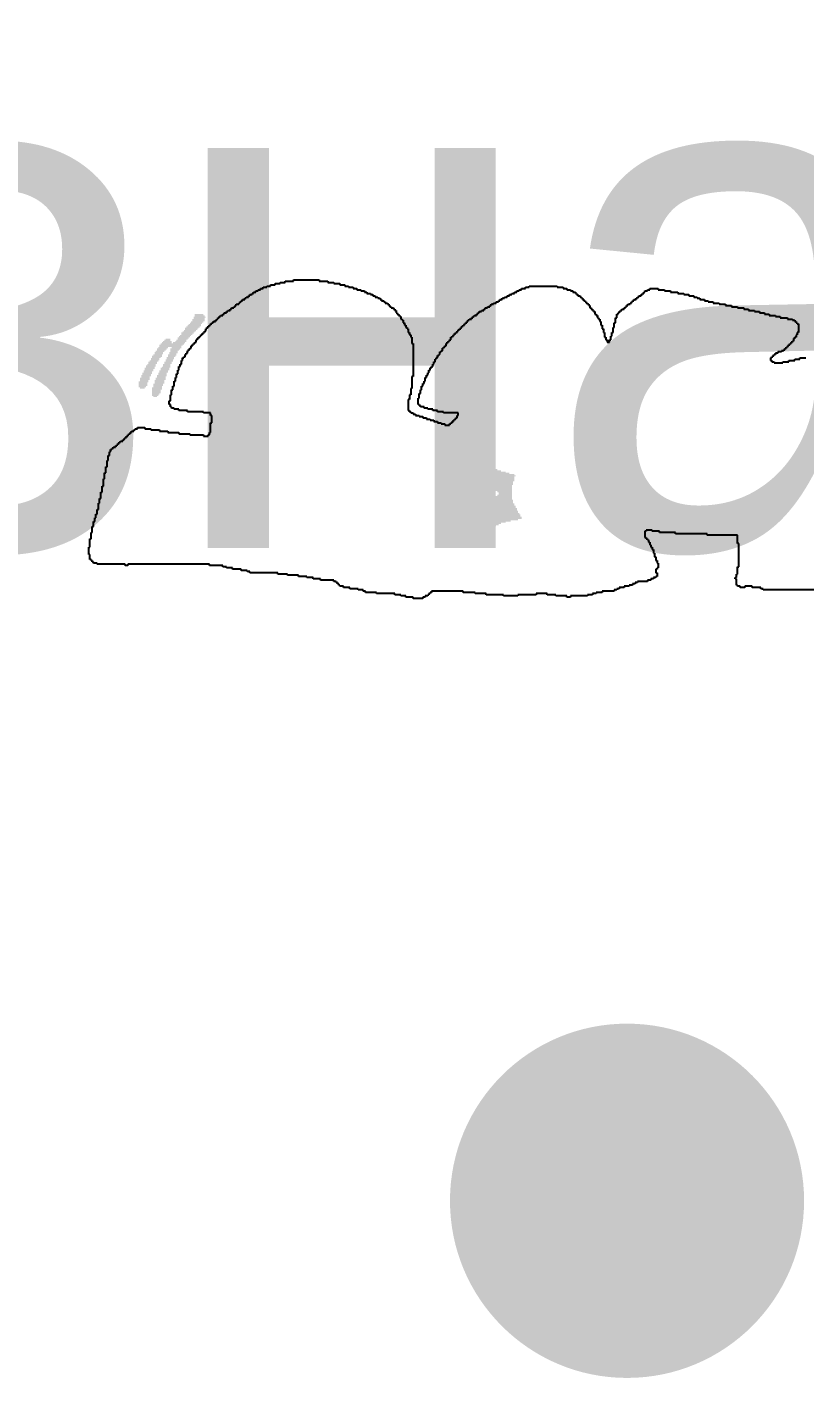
# Model space of a CAD drawing. Header units: inches. Extents: x -0.1 to 94.8, y -0.8 to 67.1.
# Drawn here: x 27.07 to 34.54, y 9.48 to 22.44 of the extents above; entities that cross this region are included whole.
import ezdxf

# ---------------------------------------------------------------- set-up
doc = ezdxf.new("R2010")
doc.units = ezdxf.units.IN
for name, color, linetype in [('Board Layer Stack Bottom Solder', 6, 'Continuous'), ('Pad Holes', 156, 'Continuous'), ('Top Overlay', 2, 'Continuous'), ('Top Solder', 216, 'Continuous')]:
    doc.layers.add(name, color=color, linetype=linetype)
doc.styles.add('Guano Apes (Rus by sherbackoffa', font='', dxfattribs={"height": 0.2})
doc.styles.get('Guano Apes (Rus by sherbackoffa').set_extended_font_data('Guano Apes (Rus by sherbackoffa')

# ---------------------------------------------------------------- blocks, each defined once
blk = doc.blocks.new('JK00136NL_B_53')
at = {"layer": 'Board Layer Stack Bottom Solder'}
h = blk.add_hatch(color=6, dxfattribs=at)
edge = h.paths.add_edge_path()
edge.add_arc((-5.58, -6.35), 1.7, 0, 360)
at = {"layer": 'Pad Holes'}
h = blk.add_hatch(color=7, dxfattribs=at)
edge = h.paths.add_edge_path()
edge.add_arc((-5.58, -6.35), 1.6, 0, 360)
at = {"layer": 'Top Solder'}
h = blk.add_hatch(color=216, dxfattribs=at)
edge = h.paths.add_edge_path()
edge.add_arc((-5.58, -6.35), 1.7, 0, 360)

msp = doc.modelspace()

# ---------------------------------------------------------------- hatches: boundary and pattern name
at = {"layer": 'Top Overlay'}
msp.add_hatch(color=2, dxfattribs=at).paths.add_polyline_path([(28.715, 19.689), (28.762, 19.689), (28.762, 19.677), (28.774, 19.677), (28.774, 19.666), (28.785, 19.666), (28.785, 19.654), (28.774, 19.654), (28.774, 19.619), (28.762, 19.619), (28.762, 19.607), (28.75, 19.607), (28.75, 19.595), (28.738, 19.595), (28.738, 19.572), (28.727, 19.572), (28.727, 19.56), (28.715, 19.56), (28.715, 19.549), (28.703, 19.549), (28.703, 19.537), (28.692, 19.537), (28.692, 19.525), (28.68, 19.525), (28.68, 19.513), (28.668, 19.513), (28.668, 19.502), (28.657, 19.502), (28.657, 19.49), (28.645, 19.49), (28.645, 19.478), (28.633, 19.478), (28.633, 19.467), (28.621, 19.467), (28.621, 19.455), (28.61, 19.455), (28.61, 19.443), (28.598, 19.443), (28.598, 19.42), (28.586, 19.42), (28.586, 19.408), (28.575, 19.408), (28.575, 19.396), (28.563, 19.396), (28.563, 19.385), (28.551, 19.385), (28.551, 19.361), (28.539, 19.361), (28.539, 19.349), (28.528, 19.349), (28.528, 19.338), (28.516, 19.338), (28.516, 19.314), (28.504, 19.314), (28.504, 19.291), (28.493, 19.291), (28.493, 19.279), (28.481, 19.279), (28.481, 19.256), (28.469, 19.256), (28.469, 19.232), (28.457, 19.232), (28.457, 19.209), (28.446, 19.209), (28.446, 19.174), (28.434, 19.174), (28.434, 19.15), (28.422, 19.15), (28.422, 19.127), (28.411, 19.127), (28.411, 19.092), (28.399, 19.092), (28.399, 19.057), (28.387, 19.057), (28.387, 19.022), (28.375, 19.022), (28.375, 18.998), (28.364, 18.998), (28.364, 18.963), (28.352, 18.963), (28.352, 18.928), (28.34, 18.928), (28.34, 18.916), (28.329, 18.916), (28.329, 18.904), (28.317, 18.904), (28.317, 18.893), (28.282, 18.893), (28.282, 18.904), (28.27, 18.904), (28.27, 18.986), (28.282, 18.986), (28.282, 19.022), (28.293, 19.022), (28.293, 19.057), (28.305, 19.057), (28.305, 19.08), (28.317, 19.08), (28.317, 19.104), (28.329, 19.104), (28.329, 19.127), (28.34, 19.127), (28.34, 19.15), (28.352, 19.15), (28.352, 19.174), (28.364, 19.174), (28.364, 19.186), (28.375, 19.186), (28.375, 19.209), (28.387, 19.209), (28.387, 19.232), (28.399, 19.232), (28.399, 19.256), (28.411, 19.256), (28.411, 19.279), (28.422, 19.279), (28.422, 19.303), (28.434, 19.303), (28.434, 19.326), (28.446, 19.326), (28.446, 19.361), (28.457, 19.361), (28.457, 19.373), (28.422, 19.373), (28.422, 19.361), (28.411, 19.361), (28.411, 19.349), (28.399, 19.349), (28.399, 19.338), (28.387, 19.338), (28.387, 19.326), (28.375, 19.326), (28.375, 19.303), (28.364, 19.303), (28.364, 19.279), (28.352, 19.279), (28.352, 19.268), (28.34, 19.268), (28.34, 19.244), (28.329, 19.244), (28.329, 19.232), (28.317, 19.232), (28.317, 19.209), (28.305, 19.209), (28.305, 19.186), (28.293, 19.186), (28.293, 19.162), (28.282, 19.162), (28.282, 19.139), (28.27, 19.139), (28.27, 19.115), (28.258, 19.115), (28.258, 19.092), (28.247, 19.092), (28.247, 19.057), (28.235, 19.057), (28.235, 19.033), (28.223, 19.033), (28.223, 18.998), (28.211, 18.998), (28.211, 18.986), (28.2, 18.986), (28.2, 18.975), (28.153, 18.975), (28.153, 18.986), (28.141, 18.986), (28.141, 19.045), (28.153, 19.045), (28.153, 19.08), (28.165, 19.08), (28.165, 19.104), (28.176, 19.104), (28.176, 19.127), (28.188, 19.127), (28.188, 19.15), (28.2, 19.15), (28.2, 19.174), (28.211, 19.174), (28.211, 19.197), (28.223, 19.197), (28.223, 19.209), (28.235, 19.209), (28.235, 19.232), (28.247, 19.232), (28.247, 19.244), (28.258, 19.244), (28.258, 19.268), (28.27, 19.268), (28.27, 19.291), (28.282, 19.291), (28.282, 19.303), (28.293, 19.303), (28.293, 19.326), (28.305, 19.326), (28.305, 19.338), (28.317, 19.338), (28.317, 19.361), (28.329, 19.361), (28.329, 19.373), (28.34, 19.373), (28.34, 19.396), (28.352, 19.396), (28.352, 19.408), (28.364, 19.408), (28.364, 19.42), (28.375, 19.42), (28.375, 19.431), (28.387, 19.431), (28.387, 19.443), (28.399, 19.443), (28.399, 19.455), (28.446, 19.455), (28.446, 19.431), (28.457, 19.431), (28.457, 19.408), (28.469, 19.408), (28.469, 19.42), (28.493, 19.42), (28.493, 19.431), (28.504, 19.431), (28.504, 19.443), (28.516, 19.443), (28.516, 19.467), (28.528, 19.467), (28.528, 19.478), (28.539, 19.478), (28.539, 19.49), (28.551, 19.49), (28.551, 19.513), (28.563, 19.513), (28.563, 19.525), (28.575, 19.525), (28.575, 19.537), (28.586, 19.537), (28.586, 19.56), (28.598, 19.56), (28.598, 19.572), (28.61, 19.572), (28.61, 19.584), (28.621, 19.584), (28.621, 19.595), (28.633, 19.595), (28.633, 19.607), (28.645, 19.607), (28.645, 19.619), (28.657, 19.619), (28.657, 19.642), (28.668, 19.642), (28.668, 19.666), (28.68, 19.666), (28.68, 19.689), (28.703, 19.689)])
h = msp.add_hatch(color=2, dxfattribs=at)
h.paths.add_polyline_path([(31.502, 18.249), (31.514, 18.249), (31.514, 18.237), (31.526, 18.237), (31.526, 18.225), (31.537, 18.225), (31.537, 18.214), (31.561, 18.214), (31.561, 18.202), (31.584, 18.202), (31.584, 18.19), (31.619, 18.19), (31.619, 18.178), (31.666, 18.178), (31.666, 18.167), (31.701, 18.167), (31.701, 18.155), (31.748, 18.155), (31.748, 18.143), (31.76, 18.143), (31.76, 18.132), (31.748, 18.132), (31.748, 18.085), (31.736, 18.085), (31.736, 18.05), (31.725, 18.05), (31.725, 17.909), (31.736, 17.909), (31.736, 17.874), (31.748, 17.874), (31.748, 17.851), (31.76, 17.851), (31.76, 17.827), (31.772, 17.827), (31.772, 17.804), (31.783, 17.804), (31.783, 17.78), (31.795, 17.78), (31.795, 17.769), (31.807, 17.769), (31.807, 17.745), (31.818, 17.745), (31.818, 17.722), (31.783, 17.722), (31.783, 17.71), (31.713, 17.71), (31.713, 17.698), (31.666, 17.698), (31.666, 17.687), (31.619, 17.687), (31.619, 17.675), (31.596, 17.675), (31.596, 17.663), (31.573, 17.663), (31.573, 17.651), (31.561, 17.651), (31.561, 17.64), (31.537, 17.64), (31.537, 17.628), (31.526, 17.628), (31.526, 17.616), (31.514, 17.616), (31.514, 17.605), (31.491, 17.605), (31.491, 17.593), (31.479, 17.593), (31.479, 17.605), (31.467, 17.605), (31.467, 17.651), (31.455, 17.651), (31.455, 17.698), (31.444, 17.698), (31.444, 17.745), (31.432, 17.745), (31.432, 17.769), (31.42, 17.769), (31.42, 17.792), (31.409, 17.792), (31.409, 17.804), (31.397, 17.804), (31.397, 17.827), (31.385, 17.827), (31.385, 17.851), (31.373, 17.851), (31.373, 17.862), (31.362, 17.862), (31.362, 17.874), (31.35, 17.874), (31.35, 17.886), (31.338, 17.886), (31.338, 17.897), (31.327, 17.897), (31.327, 17.909), (31.315, 17.909), (31.315, 17.921), (31.303, 17.921), (31.303, 17.932), (31.291, 17.932), (31.291, 17.944), (31.28, 17.944), (31.28, 17.968), (31.268, 17.968), (31.268, 17.979), (31.28, 17.979), (31.28, 17.991), (31.315, 17.991), (31.315, 18.003), (31.35, 18.003), (31.35, 18.014), (31.362, 18.014), (31.362, 18.026), (31.373, 18.026), (31.373, 18.038), (31.385, 18.038), (31.385, 18.05), (31.397, 18.05), (31.397, 18.061), (31.409, 18.061), (31.409, 18.085), (31.42, 18.085), (31.42, 18.096), (31.432, 18.096), (31.432, 18.12), (31.444, 18.12), (31.444, 18.143), (31.455, 18.143), (31.455, 18.178), (31.467, 18.178), (31.467, 18.249), (31.479, 18.249), (31.479, 18.26), (31.502, 18.26)])
h.paths.add_polyline_path([(31.584, 17.991), (31.514, 17.991), (31.514, 17.968), (31.526, 17.968), (31.526, 17.956), (31.549, 17.956), (31.549, 17.944), (31.584, 17.944), (31.584, 17.956), (31.596, 17.956), (31.596, 17.968), (31.596, 17.979), (31.584, 17.979)], flags=0)

# ---------------------------------------------------------------- linework, layer by layer
for p, q in [((29.406, 19.958), (29.406, 19.97)), ((29.406, 19.97), (29.453, 19.97)), ((29.453, 19.97), (29.453, 19.982)), ((29.453, 19.982), (29.5, 19.982)), ((29.5, 19.982), (29.5, 19.994)), ((29.5, 19.994), (29.547, 19.994)), ((29.547, 19.994), (29.547, 20.005)), ((29.547, 20.005), (29.629, 20.005)), ((29.629, 20.005), (29.629, 20.017)), ((29.629, 20.017), (29.874, 20.017)), ((29.874, 20.017), (29.874, 20.005)), ((29.874, 20.005), (29.956, 20.005)), ((29.956, 20.005), (29.956, 19.994)), ((29.956, 19.994), (30.015, 19.994)), ((30.015, 19.994), (30.015, 19.982)), ((30.015, 19.982), (30.074, 19.982)), ((30.074, 19.982), (30.074, 19.97)), ((30.074, 19.97), (30.12, 19.97)), ((30.12, 19.97), (30.12, 19.958)), ((29.16, 19.83), (29.16, 19.841)), ((29.16, 19.841), (29.172, 19.841)), ((29.172, 19.841), (29.172, 19.853)), ((29.172, 19.853), (29.195, 19.853)), ((29.195, 19.853), (29.195, 19.865)), ((29.195, 19.865), (29.207, 19.865)), ((29.207, 19.865), (29.207, 19.876)), ((29.207, 19.876), (29.23, 19.876)), ((29.23, 19.876), (29.23, 19.888)), ((29.23, 19.888), (29.242, 19.888)), ((29.242, 19.888), (29.242, 19.9)), ((29.242, 19.9), (29.265, 19.9)), ((29.265, 19.9), (29.265, 19.912)), ((29.265, 19.912), (29.289, 19.912)), ((29.289, 19.912), (29.289, 19.923)), ((29.289, 19.923), (29.312, 19.923)), ((29.312, 19.923), (29.312, 19.935)), ((29.312, 19.935), (29.336, 19.935)), ((29.336, 19.935), (29.336, 19.947)), ((29.336, 19.947), (29.371, 19.947)), ((29.371, 19.947), (29.371, 19.958)), ((29.371, 19.958), (29.406, 19.958)), ((30.12, 19.958), (30.155, 19.958)), ((30.155, 19.958), (30.155, 19.947)), ((30.155, 19.947), (30.202, 19.947)), ((30.202, 19.947), (30.202, 19.935)), ((30.202, 19.935), (30.237, 19.935)), ((30.237, 19.935), (30.237, 19.923)), ((30.237, 19.923), (30.273, 19.923)), ((30.273, 19.923), (30.273, 19.912)), ((30.273, 19.912), (30.308, 19.912)), ((30.308, 19.912), (30.308, 19.9)), ((30.308, 19.9), (30.331, 19.9)), ((30.331, 19.9), (30.331, 19.888)), ((30.331, 19.888), (30.366, 19.888)), ((30.366, 19.888), (30.366, 19.876)), ((30.366, 19.876), (30.39, 19.876)), ((30.39, 19.876), (30.39, 19.865)), ((30.39, 19.865), (30.413, 19.865)), ((30.413, 19.865), (30.413, 19.853)), ((30.413, 19.853), (30.437, 19.853)), ((30.437, 19.853), (30.437, 19.841)), ((30.437, 19.841), (30.46, 19.841)), ((30.46, 19.841), (30.46, 19.83)), ((31.631, 19.83), (31.631, 19.841)), ((31.631, 19.841), (31.654, 19.841)), ((31.654, 19.841), (31.654, 19.853)), ((31.654, 19.853), (31.678, 19.853)), ((31.678, 19.853), (31.678, 19.865)), ((31.678, 19.865), (31.701, 19.865)), ((31.701, 19.865), (31.701, 19.876)), ((31.701, 19.876), (31.725, 19.876)), ((31.725, 19.876), (31.725, 19.888)), ((31.725, 19.888), (31.748, 19.888)), ((31.748, 19.888), (31.748, 19.9)), ((31.748, 19.9), (31.772, 19.9)), ((31.772, 19.9), (31.772, 19.912)), ((31.772, 19.912), (31.795, 19.912)), ((31.795, 19.912), (31.795, 19.923)), ((31.795, 19.923), (31.818, 19.923)), ((31.818, 19.923), (31.818, 19.935)), ((31.818, 19.935), (31.854, 19.935)), ((31.854, 19.935), (31.854, 19.947)), ((31.854, 19.947), (31.889, 19.947)), ((31.889, 19.947), (31.889, 19.958)), ((31.889, 19.958), (32.158, 19.958)), ((32.158, 19.958), (32.158, 19.947)), ((32.158, 19.947), (32.217, 19.947)), ((32.217, 19.947), (32.217, 19.935)), ((32.217, 19.935), (32.252, 19.935)), ((32.252, 19.935), (32.252, 19.923)), ((32.252, 19.923), (32.287, 19.923)), ((32.287, 19.923), (32.287, 19.912)), ((32.287, 19.912), (32.31, 19.912)), ((32.31, 19.912), (32.31, 19.9)), ((32.31, 19.9), (32.334, 19.9)), ((32.334, 19.9), (32.334, 19.888)), ((32.334, 19.888), (32.345, 19.888)), ((32.345, 19.888), (32.345, 19.876)), ((32.345, 19.876), (32.357, 19.876)), ((32.357, 19.876), (32.357, 19.865)), ((32.357, 19.865), (32.381, 19.865)), ((32.381, 19.865), (32.381, 19.853)), ((32.381, 19.853), (32.392, 19.853)), ((32.392, 19.853), (32.392, 19.841)), ((32.392, 19.841), (32.404, 19.841)), ((32.404, 19.841), (32.404, 19.83)), ((32.919, 19.83), (32.919, 19.841)), ((32.919, 19.841), (32.931, 19.841)), ((32.931, 19.841), (32.931, 19.853)), ((32.931, 19.853), (32.943, 19.853)), ((32.943, 19.853), (32.943, 19.865)), ((32.943, 19.865), (32.966, 19.865)), ((32.966, 19.865), (32.966, 19.876)), ((32.966, 19.876), (32.978, 19.876)), ((32.978, 19.876), (32.978, 19.888)), ((32.978, 19.888), (32.99, 19.888)), ((32.99, 19.888), (32.99, 19.9)), ((32.99, 19.9), (33.001, 19.9)), ((33.001, 19.9), (33.001, 19.912)), ((33.001, 19.912), (33.025, 19.912)), ((33.025, 19.912), (33.025, 19.923)), ((33.025, 19.923), (33.048, 19.923)), ((33.048, 19.923), (33.048, 19.935)), ((33.048, 19.935), (33.13, 19.935)), ((33.13, 19.935), (33.13, 19.923)), ((33.13, 19.923), (33.189, 19.923)), ((33.189, 19.923), (33.189, 19.912)), ((33.189, 19.912), (33.247, 19.912)), ((33.247, 19.912), (33.247, 19.9)), ((33.247, 19.9), (33.317, 19.9)), ((33.317, 19.9), (33.317, 19.888)), ((33.317, 19.888), (33.376, 19.888)), ((33.376, 19.888), (33.376, 19.876)), ((33.376, 19.876), (33.423, 19.876)), ((33.423, 19.876), (33.423, 19.865)), ((33.423, 19.865), (33.47, 19.865)), ((33.47, 19.865), (33.47, 19.853)), ((33.47, 19.853), (33.505, 19.853)), ((33.505, 19.853), (33.505, 19.841)), ((33.505, 19.841), (33.528, 19.841)), ((33.528, 19.841), (33.528, 19.83)), ((28.984, 19.701), (28.984, 19.713)), ((28.984, 19.713), (28.996, 19.713)), ((28.996, 19.713), (28.996, 19.724)), ((28.996, 19.724), (29.02, 19.724)), ((29.02, 19.724), (29.02, 19.736)), ((29.02, 19.736), (29.031, 19.736)), ((29.031, 19.736), (29.031, 19.748)), ((29.031, 19.748), (29.055, 19.748)), ((29.055, 19.748), (29.055, 19.759)), ((29.055, 19.759), (29.066, 19.759)), ((29.066, 19.759), (29.066, 19.771)), ((29.066, 19.771), (29.078, 19.771)), ((29.078, 19.771), (29.078, 19.783)), ((29.078, 19.783), (29.102, 19.783)), ((29.102, 19.783), (29.102, 19.795)), ((29.102, 19.795), (29.113, 19.795)), ((29.113, 19.795), (29.113, 19.806)), ((29.113, 19.806), (29.125, 19.806)), ((29.125, 19.806), (29.125, 19.818)), ((29.125, 19.818), (29.137, 19.818)), ((29.137, 19.818), (29.137, 19.83)), ((29.137, 19.83), (29.16, 19.83)), ((30.46, 19.83), (30.472, 19.83)), ((30.472, 19.83), (30.472, 19.818)), ((30.472, 19.818), (30.495, 19.818)), ((30.495, 19.818), (30.495, 19.806)), ((30.495, 19.806), (30.507, 19.806)), ((30.507, 19.806), (30.507, 19.795)), ((30.507, 19.795), (30.53, 19.795)), ((30.53, 19.795), (30.53, 19.783)), ((30.53, 19.783), (30.542, 19.783)), ((30.542, 19.783), (30.542, 19.771)), ((30.542, 19.771), (30.554, 19.771)), ((30.554, 19.771), (30.554, 19.759)), ((30.554, 19.759), (30.565, 19.759)), ((30.565, 19.759), (30.565, 19.748)), ((30.565, 19.748), (30.589, 19.748)), ((30.589, 19.748), (30.589, 19.736)), ((30.589, 19.736), (30.601, 19.736)), ((30.601, 19.736), (30.601, 19.724)), ((30.601, 19.724), (30.612, 19.724)), ((30.612, 19.724), (30.612, 19.701)), ((31.409, 19.701), (31.409, 19.713)), ((31.409, 19.713), (31.432, 19.713)), ((31.432, 19.713), (31.432, 19.724)), ((31.432, 19.724), (31.455, 19.724)), ((31.455, 19.724), (31.455, 19.736)), ((31.455, 19.736), (31.467, 19.736)), ((31.467, 19.736), (31.467, 19.748)), ((31.467, 19.748), (31.491, 19.748)), ((31.491, 19.748), (31.491, 19.759)), ((31.491, 19.759), (31.514, 19.759)), ((31.514, 19.759), (31.514, 19.771)), ((31.514, 19.771), (31.526, 19.771)), ((31.526, 19.771), (31.526, 19.783)), ((31.526, 19.783), (31.549, 19.783)), ((31.549, 19.783), (31.549, 19.795)), ((31.549, 19.795), (31.573, 19.795)), ((31.573, 19.795), (31.573, 19.806)), ((31.573, 19.806), (31.596, 19.806)), ((31.596, 19.806), (31.596, 19.818)), ((31.596, 19.818), (31.608, 19.818)), ((31.608, 19.818), (31.608, 19.83)), ((31.608, 19.83), (31.631, 19.83)), ((32.404, 19.83), (32.416, 19.83)), ((32.416, 19.83), (32.416, 19.818)), ((32.416, 19.818), (32.427, 19.818)), ((32.427, 19.818), (32.427, 19.806)), ((32.427, 19.806), (32.439, 19.806)), ((32.439, 19.806), (32.439, 19.795)), ((32.439, 19.795), (32.451, 19.795)), ((32.451, 19.795), (32.451, 19.783)), ((32.451, 19.783), (32.463, 19.783)), ((32.463, 19.783), (32.463, 19.771)), ((32.463, 19.771), (32.474, 19.771)), ((32.474, 19.771), (32.474, 19.748)), ((32.474, 19.748), (32.486, 19.748)), ((32.486, 19.748), (32.486, 19.736)), ((32.486, 19.736), (32.498, 19.736)), ((32.498, 19.736), (32.498, 19.724)), ((32.498, 19.724), (32.509, 19.724)), ((32.509, 19.724), (32.509, 19.713)), ((32.509, 19.713), (32.521, 19.713)), ((32.521, 19.713), (32.521, 19.689)), ((32.755, 19.701), (32.755, 19.713)), ((32.755, 19.713), (32.767, 19.713)), ((32.767, 19.713), (32.767, 19.724)), ((32.767, 19.724), (32.779, 19.724)), ((32.779, 19.724), (32.779, 19.736)), ((32.779, 19.736), (32.802, 19.736)), ((32.802, 19.736), (32.802, 19.748)), ((32.802, 19.748), (32.814, 19.748)), ((32.814, 19.748), (32.814, 19.759)), ((32.814, 19.759), (32.826, 19.759)), ((32.826, 19.759), (32.826, 19.771)), ((32.826, 19.771), (32.837, 19.771)), ((32.837, 19.771), (32.837, 19.783)), ((32.837, 19.783), (32.861, 19.783)), ((32.861, 19.783), (32.861, 19.795)), ((32.861, 19.795), (32.872, 19.795)), ((32.872, 19.795), (32.872, 19.806)), ((32.872, 19.806), (32.884, 19.806)), ((32.884, 19.806), (32.884, 19.818)), ((32.884, 19.818), (32.896, 19.818)), ((32.896, 19.818), (32.896, 19.83)), ((32.896, 19.83), (32.919, 19.83)), ((33.528, 19.83), (33.575, 19.83)), ((33.575, 19.83), (33.575, 19.818)), ((33.575, 19.818), (33.61, 19.818)), ((33.61, 19.818), (33.61, 19.806)), ((33.61, 19.806), (33.657, 19.806)), ((33.657, 19.806), (33.657, 19.795)), ((33.657, 19.795), (33.716, 19.795)), ((33.716, 19.795), (33.716, 19.783)), ((33.716, 19.783), (33.774, 19.783)), ((33.774, 19.783), (33.774, 19.771)), ((33.774, 19.771), (33.833, 19.771)), ((33.833, 19.771), (33.833, 19.759)), ((33.833, 19.759), (33.891, 19.759)), ((33.891, 19.759), (33.891, 19.748)), ((33.891, 19.748), (33.95, 19.748)), ((33.95, 19.748), (33.95, 19.736)), ((33.95, 19.736), (33.997, 19.736)), ((33.997, 19.736), (33.997, 19.724)), ((33.997, 19.724), (34.055, 19.724)), ((34.055, 19.724), (34.055, 19.713)), ((34.055, 19.713), (34.102, 19.713)), ((34.102, 19.713), (34.102, 19.701)), ((28.82, 19.572), (28.82, 19.584)), ((28.82, 19.584), (28.832, 19.584)), ((28.832, 19.584), (28.832, 19.595)), ((28.832, 19.595), (28.844, 19.595)), ((28.844, 19.595), (28.844, 19.607)), ((28.844, 19.607), (28.856, 19.607)), ((28.856, 19.607), (28.856, 19.619)), ((28.856, 19.619), (28.879, 19.619)), ((28.879, 19.619), (28.879, 19.631)), ((28.879, 19.631), (28.891, 19.631)), ((28.891, 19.631), (28.891, 19.642)), ((28.891, 19.642), (28.902, 19.642)), ((28.902, 19.642), (28.902, 19.654)), ((28.902, 19.654), (28.914, 19.654)), ((28.914, 19.654), (28.914, 19.666)), ((28.914, 19.666), (28.926, 19.666)), ((28.926, 19.666), (28.926, 19.677)), ((28.926, 19.677), (28.949, 19.677)), ((28.949, 19.677), (28.949, 19.689)), ((28.949, 19.689), (28.961, 19.689)), ((28.961, 19.689), (28.961, 19.701)), ((28.961, 19.701), (28.984, 19.701)), ((30.612, 19.701), (30.624, 19.701)), ((30.624, 19.701), (30.624, 19.689)), ((30.624, 19.689), (30.636, 19.689)), ((30.636, 19.689), (30.636, 19.677)), ((30.636, 19.677), (30.647, 19.677)), ((30.647, 19.677), (30.647, 19.666)), ((30.647, 19.666), (30.659, 19.666)), ((30.659, 19.666), (30.659, 19.642)), ((30.659, 19.642), (30.671, 19.642)), ((30.671, 19.642), (30.671, 19.631)), ((30.671, 19.631), (30.682, 19.631)), ((30.682, 19.631), (30.682, 19.607)), ((30.682, 19.607), (30.694, 19.607)), ((30.694, 19.607), (30.694, 19.584)), ((30.694, 19.584), (30.706, 19.584)), ((30.706, 19.584), (30.706, 19.56)), ((31.256, 19.572), (31.256, 19.584)), ((31.256, 19.584), (31.268, 19.584)), ((31.268, 19.584), (31.268, 19.595)), ((31.268, 19.595), (31.28, 19.595)), ((31.28, 19.595), (31.28, 19.607)), ((31.28, 19.607), (31.291, 19.607)), ((31.291, 19.607), (31.291, 19.619)), ((31.291, 19.619), (31.303, 19.619)), ((31.303, 19.619), (31.303, 19.631)), ((31.303, 19.631), (31.315, 19.631)), ((31.315, 19.631), (31.315, 19.642)), ((31.315, 19.642), (31.338, 19.642)), ((31.338, 19.642), (31.338, 19.654)), ((31.338, 19.654), (31.35, 19.654)), ((31.35, 19.654), (31.35, 19.666)), ((31.35, 19.666), (31.362, 19.666)), ((31.362, 19.666), (31.362, 19.677)), ((31.362, 19.677), (31.385, 19.677)), ((31.385, 19.677), (31.385, 19.689)), ((31.385, 19.689), (31.397, 19.689)), ((31.397, 19.689), (31.397, 19.701)), ((31.397, 19.701), (31.409, 19.701)), ((32.521, 19.689), (32.533, 19.689)), ((32.533, 19.689), (32.533, 19.677)), ((32.533, 19.677), (32.545, 19.677)), ((32.545, 19.677), (32.545, 19.654)), ((32.545, 19.654), (32.556, 19.654)), ((32.556, 19.654), (32.556, 19.642)), ((32.556, 19.642), (32.568, 19.642)), ((32.568, 19.642), (32.568, 19.619)), ((32.568, 19.619), (32.58, 19.619)), ((32.58, 19.619), (32.58, 19.584)), ((32.58, 19.584), (32.591, 19.584)), ((32.591, 19.584), (32.591, 19.549)), ((32.708, 19.56), (32.708, 19.607)), ((32.708, 19.607), (32.72, 19.607)), ((32.72, 19.607), (32.72, 19.654)), ((32.72, 19.654), (32.732, 19.654)), ((32.732, 19.654), (32.732, 19.689)), ((32.732, 19.689), (32.744, 19.689)), ((32.744, 19.689), (32.744, 19.701)), ((32.744, 19.701), (32.755, 19.701)), ((34.102, 19.701), (34.149, 19.701)), ((34.149, 19.701), (34.149, 19.689)), ((34.149, 19.689), (34.196, 19.689)), ((34.196, 19.689), (34.196, 19.677)), ((34.196, 19.677), (34.254, 19.677)), ((34.254, 19.677), (34.254, 19.666)), ((34.254, 19.666), (34.301, 19.666)), ((34.301, 19.666), (34.301, 19.654)), ((34.301, 19.654), (34.371, 19.654)), ((34.371, 19.654), (34.371, 19.642)), ((34.371, 19.642), (34.418, 19.642)), ((34.418, 19.642), (34.418, 19.631)), ((34.418, 19.631), (34.442, 19.631)), ((34.442, 19.631), (34.442, 19.619)), ((34.442, 19.619), (34.453, 19.619)), ((34.453, 19.619), (34.453, 19.607)), ((34.453, 19.607), (34.465, 19.607)), ((34.465, 19.607), (34.465, 19.595)), ((34.465, 19.595), (34.477, 19.595)), ((34.477, 19.595), (34.477, 19.513)), ((28.703, 19.443), (28.703, 19.455)), ((28.703, 19.455), (28.715, 19.455)), ((28.715, 19.455), (28.715, 19.467)), ((28.715, 19.467), (28.727, 19.467)), ((28.727, 19.467), (28.727, 19.478)), ((28.727, 19.478), (28.738, 19.478)), ((28.738, 19.478), (28.738, 19.49)), ((28.738, 19.49), (28.75, 19.49)), ((28.75, 19.49), (28.75, 19.502)), ((28.75, 19.502), (28.762, 19.502)), ((28.762, 19.502), (28.762, 19.513)), ((28.762, 19.513), (28.774, 19.513)), ((28.774, 19.513), (28.774, 19.525)), ((28.774, 19.525), (28.785, 19.525)), ((28.785, 19.525), (28.785, 19.549)), ((28.785, 19.549), (28.797, 19.549)), ((28.797, 19.549), (28.797, 19.56)), ((28.797, 19.56), (28.809, 19.56)), ((28.809, 19.56), (28.809, 19.572)), ((28.809, 19.572), (28.82, 19.572)), ((30.706, 19.56), (30.718, 19.56)), ((30.718, 19.56), (30.718, 19.549)), ((30.718, 19.549), (30.729, 19.549)), ((30.729, 19.549), (30.729, 19.513)), ((30.729, 19.513), (30.741, 19.513)), ((30.741, 19.513), (30.741, 19.49)), ((30.741, 19.49), (30.753, 19.49)), ((30.753, 19.49), (30.753, 19.467)), ((30.753, 19.467), (30.764, 19.467)), ((30.764, 19.467), (30.764, 19.408)), ((31.139, 19.443), (31.139, 19.467)), ((31.139, 19.467), (31.151, 19.467)), ((31.151, 19.467), (31.151, 19.478)), ((31.151, 19.478), (31.163, 19.478)), ((31.163, 19.478), (31.163, 19.49)), ((31.163, 19.49), (31.174, 19.49)), ((31.174, 19.49), (31.174, 19.502)), ((31.174, 19.502), (31.186, 19.502)), ((31.186, 19.502), (31.186, 19.513)), ((31.186, 19.513), (31.198, 19.513)), ((31.198, 19.513), (31.198, 19.525)), ((31.198, 19.525), (31.209, 19.525)), ((31.209, 19.525), (31.209, 19.537)), ((31.209, 19.537), (31.221, 19.537)), ((31.221, 19.537), (31.221, 19.549)), ((31.221, 19.549), (31.233, 19.549)), ((31.233, 19.549), (31.233, 19.56)), ((31.233, 19.56), (31.245, 19.56)), ((31.245, 19.56), (31.245, 19.572)), ((31.245, 19.572), (31.256, 19.572)), ((32.591, 19.549), (32.603, 19.549)), ((32.603, 19.549), (32.603, 19.513)), ((32.603, 19.513), (32.615, 19.513)), ((32.615, 19.513), (32.615, 19.467)), ((32.615, 19.467), (32.626, 19.467)), ((32.626, 19.467), (32.626, 19.443)), ((32.673, 19.443), (32.673, 19.478)), ((32.673, 19.478), (32.685, 19.478)), ((32.685, 19.478), (32.685, 19.513)), ((32.685, 19.513), (32.697, 19.513)), ((32.697, 19.513), (32.697, 19.56)), ((32.697, 19.56), (32.708, 19.56)), ((34.442, 19.455), (34.43, 19.455)), ((34.43, 19.455), (34.43, 19.431)), ((34.453, 19.467), (34.442, 19.467)), ((34.442, 19.467), (34.442, 19.455)), ((34.465, 19.49), (34.453, 19.49)), ((34.453, 19.49), (34.453, 19.467)), ((34.477, 19.513), (34.465, 19.513)), ((34.465, 19.513), (34.465, 19.49)), ((28.61, 19.314), (28.61, 19.338)), ((28.61, 19.338), (28.621, 19.338)), ((28.621, 19.338), (28.621, 19.349)), ((28.621, 19.349), (28.633, 19.349)), ((28.633, 19.349), (28.633, 19.361)), ((28.633, 19.361), (28.645, 19.361)), ((28.645, 19.361), (28.645, 19.385)), ((28.645, 19.385), (28.657, 19.385)), ((28.657, 19.385), (28.657, 19.396)), ((28.657, 19.396), (28.668, 19.396)), ((28.668, 19.396), (28.668, 19.408)), ((28.668, 19.408), (28.68, 19.408)), ((28.68, 19.408), (28.68, 19.42)), ((28.68, 19.42), (28.692, 19.42)), ((28.692, 19.42), (28.692, 19.443)), ((28.692, 19.443), (28.703, 19.443)), ((30.764, 19.408), (30.776, 19.408)), ((30.776, 19.408), (30.776, 19.092)), ((31.034, 19.303), (31.034, 19.326)), ((31.034, 19.326), (31.046, 19.326)), ((31.046, 19.326), (31.046, 19.338)), ((31.046, 19.338), (31.057, 19.338)), ((31.057, 19.338), (31.057, 19.361)), ((31.057, 19.361), (31.069, 19.361)), ((31.069, 19.361), (31.069, 19.373)), ((31.069, 19.373), (31.081, 19.373)), ((31.081, 19.373), (31.081, 19.385)), ((31.081, 19.385), (31.092, 19.385)), ((31.092, 19.385), (31.092, 19.408)), ((31.092, 19.408), (31.104, 19.408)), ((31.104, 19.408), (31.104, 19.42)), ((31.104, 19.42), (31.116, 19.42)), ((31.116, 19.42), (31.116, 19.431)), ((31.116, 19.431), (31.127, 19.431)), ((31.127, 19.431), (31.127, 19.443)), ((31.127, 19.443), (31.139, 19.443)), ((32.626, 19.443), (32.638, 19.443)), ((32.638, 19.443), (32.638, 19.42)), ((32.638, 19.42), (32.662, 19.42)), ((32.662, 19.42), (32.662, 19.443)), ((32.662, 19.443), (32.673, 19.443)), ((34.313, 19.326), (34.278, 19.326)), ((34.278, 19.326), (34.278, 19.314)), ((34.336, 19.338), (34.313, 19.338)), ((34.313, 19.338), (34.313, 19.326)), ((34.348, 19.349), (34.336, 19.349)), ((34.336, 19.349), (34.336, 19.338)), ((34.36, 19.361), (34.348, 19.361)), ((34.348, 19.361), (34.348, 19.349)), ((34.371, 19.373), (34.36, 19.373)), ((34.36, 19.373), (34.36, 19.361)), ((34.383, 19.385), (34.371, 19.385)), ((34.371, 19.385), (34.371, 19.373)), ((34.395, 19.396), (34.383, 19.396)), ((34.383, 19.396), (34.383, 19.385)), ((34.407, 19.408), (34.395, 19.408)), ((34.395, 19.408), (34.395, 19.396)), ((34.418, 19.42), (34.407, 19.42)), ((34.407, 19.42), (34.407, 19.408)), ((34.43, 19.431), (34.418, 19.431)), ((34.418, 19.431), (34.418, 19.42)), ((28.539, 19.186), (28.539, 19.209)), ((28.539, 19.209), (28.551, 19.209)), ((28.551, 19.209), (28.551, 19.244)), ((28.551, 19.244), (28.563, 19.244)), ((28.563, 19.244), (28.563, 19.268)), ((28.563, 19.268), (28.575, 19.268)), ((28.575, 19.268), (28.575, 19.279)), ((28.575, 19.279), (28.586, 19.279)), ((28.586, 19.279), (28.586, 19.303)), ((28.586, 19.303), (28.598, 19.303)), ((28.598, 19.303), (28.598, 19.314)), ((28.598, 19.314), (28.61, 19.314)), ((30.964, 19.186), (30.964, 19.209)), ((30.964, 19.209), (30.975, 19.209)), ((30.975, 19.209), (30.975, 19.232)), ((30.975, 19.232), (30.987, 19.232)), ((30.987, 19.232), (30.987, 19.256)), ((30.987, 19.256), (30.999, 19.256)), ((30.999, 19.256), (30.999, 19.268)), ((30.999, 19.268), (31.01, 19.268)), ((31.01, 19.268), (31.01, 19.291)), ((31.01, 19.291), (31.022, 19.291)), ((31.022, 19.291), (31.022, 19.303)), ((31.022, 19.303), (31.034, 19.303)), ((34.219, 19.268), (34.207, 19.268)), ((34.207, 19.268), (34.207, 19.244)), ((34.207, 19.244), (34.219, 19.244)), ((34.231, 19.279), (34.219, 19.279)), ((34.219, 19.279), (34.219, 19.268)), ((34.219, 19.244), (34.219, 19.232)), ((34.219, 19.232), (34.243, 19.232)), ((34.243, 19.291), (34.231, 19.291)), ((34.231, 19.291), (34.231, 19.279)), ((34.254, 19.303), (34.243, 19.303)), ((34.243, 19.303), (34.243, 19.291)), ((34.243, 19.232), (34.243, 19.221)), ((34.243, 19.221), (34.325, 19.221)), ((34.278, 19.314), (34.254, 19.314)), ((34.254, 19.314), (34.254, 19.303)), ((34.325, 19.221), (34.325, 19.232)), ((34.325, 19.232), (34.383, 19.232)), ((34.383, 19.232), (34.383, 19.244)), ((34.383, 19.244), (34.442, 19.244)), ((34.442, 19.244), (34.442, 19.256)), ((34.442, 19.256), (34.489, 19.256)), ((34.489, 19.256), (34.489, 19.268)), ((34.489, 19.268), (34.547, 19.268)), ((28.493, 19.045), (28.493, 19.08)), ((28.493, 19.08), (28.504, 19.08)), ((28.504, 19.08), (28.504, 19.115)), ((28.504, 19.115), (28.516, 19.115)), ((28.516, 19.115), (28.516, 19.15)), ((28.516, 19.15), (28.528, 19.15)), ((28.528, 19.15), (28.528, 19.186)), ((28.528, 19.186), (28.539, 19.186)), ((30.776, 19.092), (30.764, 19.092)), ((30.764, 19.092), (30.764, 18.975)), ((30.893, 19.045), (30.893, 19.08)), ((30.893, 19.08), (30.905, 19.08)), ((30.905, 19.08), (30.905, 19.104)), ((30.905, 19.104), (30.917, 19.104)), ((30.917, 19.104), (30.917, 19.127)), ((30.917, 19.127), (30.928, 19.127)), ((30.928, 19.127), (30.928, 19.15)), ((30.928, 19.15), (30.94, 19.15)), ((30.94, 19.15), (30.94, 19.174)), ((30.94, 19.174), (30.952, 19.174)), ((30.952, 19.174), (30.952, 19.186)), ((30.952, 19.186), (30.964, 19.186)), ((28.457, 18.916), (28.457, 18.963)), ((28.457, 18.963), (28.469, 18.963)), ((28.469, 18.963), (28.469, 18.998)), ((28.469, 18.998), (28.481, 18.998)), ((28.481, 18.998), (28.481, 19.045)), ((28.481, 19.045), (28.493, 19.045)), ((30.764, 18.975), (30.753, 18.975)), ((30.753, 18.975), (30.753, 18.916)), ((30.846, 18.928), (30.846, 18.963)), ((30.846, 18.963), (30.858, 18.963)), ((30.858, 18.963), (30.858, 18.998)), ((30.858, 18.998), (30.87, 18.998)), ((30.87, 18.998), (30.87, 19.022)), ((30.87, 19.022), (30.882, 19.022)), ((30.882, 19.022), (30.882, 19.045)), ((30.882, 19.045), (30.893, 19.045)), ((28.434, 18.823), (28.434, 18.858)), ((28.434, 18.858), (28.446, 18.858)), ((28.446, 18.823), (28.434, 18.823)), ((28.446, 18.858), (28.446, 18.916)), ((28.446, 18.916), (28.457, 18.916)), ((28.446, 18.799), (28.446, 18.823)), ((28.457, 18.799), (28.446, 18.799)), ((28.457, 18.787), (28.457, 18.799)), ((30.741, 18.869), (30.729, 18.869)), ((30.729, 18.869), (30.729, 18.764)), ((30.753, 18.916), (30.741, 18.916)), ((30.741, 18.916), (30.741, 18.869)), ((30.823, 18.823), (30.823, 18.881)), ((30.823, 18.881), (30.835, 18.881)), ((30.835, 18.823), (30.823, 18.823)), ((30.835, 18.881), (30.835, 18.928)), ((30.835, 18.928), (30.846, 18.928)), ((30.835, 18.811), (30.835, 18.823)), ((30.846, 18.811), (30.835, 18.811)), ((30.846, 18.799), (30.846, 18.811)), ((30.882, 18.799), (30.846, 18.799)), ((30.882, 18.787), (30.882, 18.799)), ((28.481, 18.787), (28.457, 18.787)), ((28.481, 18.776), (28.481, 18.787)), ((28.528, 18.776), (28.481, 18.776)), ((28.528, 18.764), (28.528, 18.776)), ((28.61, 18.764), (28.528, 18.764)), ((28.61, 18.752), (28.61, 18.764)), ((28.762, 18.752), (28.61, 18.752)), ((28.762, 18.741), (28.762, 18.752)), ((28.832, 18.741), (28.762, 18.741)), ((28.832, 18.717), (28.832, 18.741)), ((28.844, 18.717), (28.832, 18.717)), ((28.844, 18.647), (28.844, 18.717)), ((30.729, 18.764), (30.741, 18.764)), ((30.741, 18.764), (30.741, 18.752)), ((30.741, 18.752), (30.753, 18.752)), ((30.753, 18.752), (30.753, 18.741)), ((30.753, 18.741), (30.776, 18.741)), ((30.776, 18.741), (30.776, 18.729)), ((30.776, 18.729), (30.8, 18.729)), ((30.8, 18.729), (30.8, 18.717)), ((30.8, 18.717), (30.835, 18.717)), ((30.835, 18.717), (30.835, 18.705)), ((30.835, 18.705), (30.87, 18.705)), ((30.87, 18.705), (30.87, 18.694)), ((30.87, 18.694), (30.905, 18.694)), ((30.917, 18.787), (30.882, 18.787)), ((30.905, 18.694), (30.905, 18.682)), ((30.905, 18.682), (30.94, 18.682)), ((30.917, 18.776), (30.917, 18.787)), ((30.964, 18.776), (30.917, 18.776)), ((30.94, 18.682), (30.94, 18.67)), ((30.94, 18.67), (30.975, 18.67)), ((30.964, 18.764), (30.964, 18.776)), ((31.01, 18.764), (30.964, 18.764)), ((30.975, 18.67), (30.975, 18.659)), ((31.01, 18.752), (31.01, 18.764)), ((31.069, 18.752), (31.01, 18.752)), ((31.069, 18.741), (31.069, 18.752)), ((31.209, 18.741), (31.069, 18.741)), ((31.163, 18.659), (31.163, 18.67)), ((31.163, 18.67), (31.174, 18.67)), ((31.174, 18.67), (31.174, 18.682)), ((31.174, 18.682), (31.186, 18.682)), ((31.186, 18.682), (31.186, 18.694)), ((31.186, 18.694), (31.198, 18.694)), ((31.198, 18.694), (31.198, 18.717)), ((31.198, 18.717), (31.209, 18.717)), ((31.209, 18.717), (31.209, 18.741)), ((28.048, 18.53), (28.048, 18.541)), ((28.048, 18.541), (28.059, 18.541)), ((28.059, 18.541), (28.059, 18.553)), ((28.059, 18.553), (28.071, 18.553)), ((28.071, 18.553), (28.071, 18.565)), ((28.071, 18.565), (28.094, 18.565)), ((28.094, 18.565), (28.094, 18.577)), ((28.094, 18.577), (28.106, 18.577)), ((28.106, 18.577), (28.106, 18.588)), ((28.106, 18.588), (28.13, 18.588)), ((28.13, 18.588), (28.13, 18.6)), ((28.13, 18.6), (28.2, 18.6)), ((28.2, 18.6), (28.2, 18.588)), ((28.2, 18.588), (28.258, 18.588)), ((28.258, 18.588), (28.258, 18.577)), ((28.258, 18.577), (28.34, 18.577)), ((28.34, 18.577), (28.34, 18.565)), ((28.34, 18.565), (28.422, 18.565)), ((28.422, 18.565), (28.422, 18.553)), ((28.422, 18.553), (28.528, 18.553)), ((28.528, 18.553), (28.528, 18.541)), ((28.528, 18.541), (28.633, 18.541)), ((28.633, 18.541), (28.633, 18.53)), ((28.82, 18.53), (28.82, 18.553)), ((28.82, 18.553), (28.832, 18.553)), ((28.832, 18.553), (28.832, 18.647)), ((28.832, 18.647), (28.844, 18.647)), ((30.975, 18.659), (31.01, 18.659)), ((31.01, 18.659), (31.01, 18.647)), ((31.01, 18.647), (31.046, 18.647)), ((31.046, 18.647), (31.046, 18.635)), ((31.046, 18.635), (31.081, 18.635)), ((31.081, 18.635), (31.081, 18.623)), ((31.081, 18.623), (31.127, 18.623)), ((31.127, 18.623), (31.127, 18.635)), ((31.127, 18.635), (31.139, 18.635)), ((31.139, 18.635), (31.139, 18.647)), ((31.139, 18.647), (31.151, 18.647)), ((31.151, 18.647), (31.151, 18.659)), ((31.151, 18.659), (31.163, 18.659)), ((27.895, 18.401), (27.895, 18.413)), ((27.895, 18.413), (27.919, 18.413)), ((27.919, 18.413), (27.919, 18.424)), ((27.919, 18.424), (27.93, 18.424)), ((27.93, 18.424), (27.93, 18.436)), ((27.93, 18.436), (27.942, 18.436)), ((27.942, 18.436), (27.942, 18.448)), ((27.942, 18.448), (27.954, 18.448)), ((27.954, 18.448), (27.954, 18.459)), ((27.954, 18.459), (27.966, 18.459)), ((27.966, 18.459), (27.966, 18.471)), ((27.966, 18.471), (27.989, 18.471)), ((27.989, 18.471), (27.989, 18.483)), ((27.989, 18.483), (28.001, 18.483)), ((28.001, 18.483), (28.001, 18.495)), ((28.001, 18.495), (28.012, 18.495)), ((28.012, 18.495), (28.012, 18.506)), ((28.012, 18.506), (28.024, 18.506)), ((28.024, 18.506), (28.024, 18.518)), ((28.024, 18.518), (28.036, 18.518)), ((28.036, 18.518), (28.036, 18.53)), ((28.036, 18.53), (28.048, 18.53)), ((28.633, 18.53), (28.762, 18.53)), ((28.762, 18.53), (28.762, 18.518)), ((28.762, 18.518), (28.809, 18.518)), ((28.809, 18.518), (28.809, 18.53)), ((28.809, 18.53), (28.82, 18.53)), ((27.837, 18.225), (27.837, 18.284)), ((27.837, 18.284), (27.848, 18.284)), ((27.848, 18.284), (27.848, 18.331)), ((27.848, 18.331), (27.86, 18.331)), ((27.86, 18.331), (27.86, 18.366)), ((27.86, 18.366), (27.872, 18.366)), ((27.872, 18.366), (27.872, 18.389)), ((27.872, 18.389), (27.884, 18.389)), ((27.884, 18.389), (27.884, 18.401)), ((27.884, 18.401), (27.895, 18.401)), ((27.813, 18.108), (27.813, 18.167)), ((27.813, 18.167), (27.825, 18.167)), ((27.825, 18.167), (27.825, 18.225)), ((27.825, 18.225), (27.837, 18.225)), ((27.79, 17.979), (27.79, 18.038)), ((27.79, 18.038), (27.802, 18.038)), ((27.802, 18.038), (27.802, 18.108)), ((27.802, 18.108), (27.813, 18.108)), ((27.766, 17.874), (27.766, 17.921)), ((27.766, 17.921), (27.778, 17.921)), ((27.778, 17.921), (27.778, 17.979)), ((27.778, 17.979), (27.79, 17.979)), ((27.731, 17.733), (27.731, 17.769)), ((27.731, 17.769), (27.743, 17.769)), ((27.743, 17.769), (27.743, 17.815)), ((27.743, 17.815), (27.755, 17.815)), ((27.755, 17.815), (27.755, 17.874)), ((27.755, 17.874), (27.766, 17.874)), ((27.696, 17.593), (27.696, 17.651)), ((27.696, 17.651), (27.708, 17.651)), ((27.708, 17.651), (27.708, 17.698)), ((27.708, 17.698), (27.72, 17.698)), ((27.72, 17.698), (27.72, 17.733)), ((27.72, 17.733), (27.731, 17.733)), ((27.673, 17.452), (27.673, 17.534)), ((27.673, 17.534), (27.685, 17.534)), ((27.685, 17.534), (27.685, 17.593)), ((27.685, 17.593), (27.696, 17.593)), ((33.013, 17.605), (33.001, 17.605)), ((33.001, 17.605), (33.001, 17.546)), ((33.001, 17.546), (33.013, 17.546)), ((33.071, 17.616), (33.013, 17.616)), ((33.013, 17.616), (33.013, 17.605)), ((33.013, 17.546), (33.013, 17.534)), ((33.013, 17.534), (33.025, 17.534)), ((33.025, 17.534), (33.025, 17.523)), ((33.025, 17.523), (33.036, 17.523)), ((33.036, 17.523), (33.036, 17.499)), ((33.071, 17.605), (33.071, 17.616)), ((33.142, 17.605), (33.071, 17.605)), ((33.142, 17.593), (33.142, 17.605)), ((33.294, 17.593), (33.142, 17.593)), ((33.294, 17.581), (33.294, 17.593)), ((33.598, 17.581), (33.294, 17.581)), ((33.598, 17.569), (33.598, 17.581)), ((33.891, 17.569), (33.598, 17.569)), ((33.891, 17.487), (33.891, 17.569)), ((27.661, 17.382), (27.661, 17.452)), ((27.661, 17.452), (27.673, 17.452)), ((27.673, 17.382), (27.661, 17.382)), ((27.673, 17.335), (27.673, 17.382)), ((33.036, 17.499), (33.048, 17.499)), ((33.048, 17.499), (33.048, 17.476)), ((33.048, 17.476), (33.06, 17.476)), ((33.06, 17.476), (33.06, 17.452)), ((33.06, 17.452), (33.071, 17.452)), ((33.071, 17.452), (33.071, 17.429)), ((33.071, 17.429), (33.083, 17.429)), ((33.083, 17.429), (33.083, 17.394)), ((33.083, 17.394), (33.095, 17.394)), ((33.095, 17.394), (33.095, 17.359)), ((33.903, 17.487), (33.891, 17.487)), ((33.903, 17.265), (33.903, 17.487)), ((27.685, 17.335), (27.673, 17.335)), ((27.685, 17.324), (27.685, 17.335)), ((27.696, 17.324), (27.685, 17.324)), ((27.696, 17.312), (27.696, 17.324)), ((27.708, 17.312), (27.696, 17.312)), ((27.708, 17.3), (27.708, 17.312)), ((27.743, 17.3), (27.708, 17.3)), ((27.743, 17.288), (27.743, 17.3)), ((28.012, 17.288), (27.743, 17.288)), ((28.012, 17.277), (28.012, 17.288)), ((28.036, 17.277), (28.012, 17.277)), ((28.82, 17.288), (28.036, 17.288)), ((28.036, 17.288), (28.036, 17.277)), ((28.82, 17.277), (28.82, 17.288)), ((28.949, 17.277), (28.82, 17.277)), ((28.949, 17.265), (28.949, 17.277)), ((28.984, 17.265), (28.949, 17.265)), ((28.984, 17.253), (28.984, 17.265)), ((29.043, 17.253), (28.984, 17.253)), ((29.043, 17.242), (29.043, 17.253)), ((33.095, 17.359), (33.107, 17.359)), ((33.107, 17.359), (33.107, 17.324)), ((33.107, 17.324), (33.118, 17.324)), ((33.118, 17.324), (33.118, 17.3)), ((33.118, 17.3), (33.13, 17.3)), ((33.13, 17.253), (33.118, 17.253)), ((33.118, 17.253), (33.118, 17.242)), ((33.13, 17.3), (33.13, 17.253)), ((33.891, 17.195), (33.891, 17.265)), ((33.891, 17.265), (33.903, 17.265)), ((29.125, 17.242), (29.043, 17.242)), ((29.125, 17.23), (29.125, 17.242)), ((29.183, 17.23), (29.125, 17.23)), ((29.183, 17.218), (29.183, 17.23)), ((29.207, 17.218), (29.183, 17.218)), ((29.207, 17.206), (29.207, 17.218)), ((29.476, 17.206), (29.207, 17.206)), ((29.476, 17.195), (29.476, 17.206)), ((29.57, 17.195), (29.476, 17.195)), ((29.57, 17.183), (29.57, 17.195)), ((29.675, 17.183), (29.57, 17.183)), ((29.675, 17.171), (29.675, 17.183)), ((29.757, 17.171), (29.675, 17.171)), ((29.757, 17.16), (29.757, 17.171)), ((29.816, 17.16), (29.757, 17.16)), ((29.816, 17.148), (29.816, 17.16)), ((29.886, 17.148), (29.816, 17.148)), ((29.886, 17.136), (29.886, 17.148)), ((30.015, 17.136), (29.886, 17.136)), ((30.015, 17.124), (30.015, 17.136)), ((30.038, 17.124), (30.015, 17.124)), ((30.038, 17.113), (30.038, 17.124)), ((33.025, 17.124), (32.931, 17.124)), ((32.931, 17.124), (32.931, 17.113)), ((33.06, 17.136), (33.025, 17.136)), ((33.025, 17.136), (33.025, 17.124)), ((33.083, 17.148), (33.06, 17.148)), ((33.06, 17.148), (33.06, 17.136)), ((33.107, 17.16), (33.083, 17.16)), ((33.083, 17.16), (33.083, 17.148)), ((33.118, 17.242), (33.107, 17.242)), ((33.107, 17.242), (33.107, 17.206)), ((33.107, 17.206), (33.118, 17.206)), ((33.118, 17.171), (33.107, 17.171)), ((33.107, 17.171), (33.107, 17.16)), ((33.118, 17.206), (33.118, 17.171)), ((33.868, 17.148), (33.868, 17.16)), ((33.868, 17.16), (33.88, 17.16)), ((33.88, 17.148), (33.868, 17.148)), ((33.88, 17.16), (33.88, 17.195)), ((33.88, 17.195), (33.891, 17.195)), ((33.88, 17.089), (33.88, 17.148)), ((30.05, 17.113), (30.038, 17.113)), ((30.05, 17.101), (30.05, 17.113)), ((30.062, 17.101), (30.05, 17.101)), ((30.062, 17.089), (30.062, 17.101)), ((30.074, 17.089), (30.062, 17.089)), ((30.074, 17.078), (30.074, 17.089)), ((30.109, 17.078), (30.074, 17.078)), ((30.109, 17.066), (30.109, 17.078)), ((30.167, 17.066), (30.109, 17.066)), ((30.167, 17.054), (30.167, 17.066)), ((30.249, 17.054), (30.167, 17.054)), ((30.249, 17.042), (30.249, 17.054)), ((30.296, 17.042), (30.249, 17.042)), ((30.296, 17.031), (30.296, 17.042)), ((30.319, 17.031), (30.296, 17.031)), ((30.319, 17.019), (30.319, 17.031)), ((30.425, 17.019), (30.319, 17.019)), ((30.425, 17.007), (30.425, 17.019)), ((30.601, 17.007), (30.425, 17.007)), ((30.601, 16.996), (30.601, 17.007)), ((30.659, 16.996), (30.601, 16.996)), ((30.659, 16.984), (30.659, 16.996)), ((30.706, 16.984), (30.659, 16.984)), ((30.706, 16.972), (30.706, 16.984)), ((30.917, 16.984), (30.893, 16.984)), ((30.893, 16.984), (30.893, 16.972)), ((30.928, 16.996), (30.917, 16.996)), ((30.917, 16.996), (30.917, 16.984)), ((30.94, 17.007), (30.928, 17.007)), ((30.928, 17.007), (30.928, 16.996)), ((30.952, 17.019), (30.94, 17.019)), ((30.94, 17.019), (30.94, 17.007)), ((31.256, 17.031), (30.952, 17.031)), ((30.952, 17.031), (30.952, 17.019)), ((31.256, 17.019), (31.256, 17.031)), ((31.373, 17.019), (31.256, 17.019)), ((31.373, 17.007), (31.373, 17.019)), ((31.479, 17.007), (31.373, 17.007)), ((31.479, 16.996), (31.479, 17.007)), ((31.643, 16.996), (31.479, 16.996)), ((31.643, 16.984), (31.643, 16.996)), ((31.783, 16.984), (31.643, 16.984)), ((31.959, 16.996), (31.783, 16.996)), ((31.783, 16.996), (31.783, 16.984)), ((32.064, 17.007), (31.959, 17.007)), ((31.959, 17.007), (31.959, 16.996)), ((32.064, 16.996), (32.064, 17.007)), ((32.146, 16.996), (32.064, 16.996)), ((32.146, 16.984), (32.146, 16.996)), ((32.252, 16.984), (32.146, 16.984)), ((32.252, 16.972), (32.252, 16.984)), ((32.451, 16.984), (32.287, 16.984)), ((32.287, 16.984), (32.287, 16.972)), ((32.498, 16.996), (32.451, 16.996)), ((32.451, 16.996), (32.451, 16.984)), ((32.533, 17.007), (32.498, 17.007)), ((32.498, 17.007), (32.498, 16.996)), ((32.591, 17.019), (32.533, 17.019)), ((32.533, 17.019), (32.533, 17.007)), ((32.708, 17.031), (32.591, 17.031)), ((32.591, 17.031), (32.591, 17.019)), ((32.732, 17.042), (32.708, 17.042)), ((32.708, 17.042), (32.708, 17.031)), ((32.755, 17.054), (32.732, 17.054)), ((32.732, 17.054), (32.732, 17.042)), ((32.802, 17.066), (32.755, 17.066)), ((32.755, 17.066), (32.755, 17.054)), ((32.849, 17.078), (32.802, 17.078)), ((32.802, 17.078), (32.802, 17.066)), ((32.884, 17.089), (32.849, 17.089)), ((32.849, 17.089), (32.849, 17.078)), ((32.908, 17.101), (32.884, 17.101)), ((32.884, 17.101), (32.884, 17.089)), ((32.931, 17.113), (32.908, 17.113)), ((32.908, 17.113), (32.908, 17.101)), ((33.891, 17.089), (33.88, 17.089)), ((33.891, 17.078), (33.891, 17.089)), ((33.915, 17.078), (33.891, 17.078)), ((33.915, 17.066), (33.915, 17.078)), ((33.962, 17.066), (33.915, 17.066)), ((34.032, 17.078), (33.962, 17.078)), ((33.962, 17.078), (33.962, 17.066)), ((34.032, 17.066), (34.032, 17.078)), ((34.114, 17.066), (34.032, 17.066)), ((34.114, 17.054), (34.114, 17.066)), ((34.137, 17.054), (34.114, 17.054)), ((34.137, 17.042), (34.137, 17.054)), ((34.992, 17.042), (34.137, 17.042)), ((30.776, 16.972), (30.706, 16.972)), ((30.776, 16.96), (30.776, 16.972)), ((30.87, 16.96), (30.776, 16.96)), ((30.893, 16.972), (30.87, 16.972)), ((30.87, 16.972), (30.87, 16.96)), ((32.287, 16.972), (32.252, 16.972))]:
    msp.add_line(p, q, dxfattribs=at)

# ---------------------------------------------------------------- block references
at = {"rotation": 90}
msp.add_blockref('JK00136NL_B_53', (26.48, 16.76), dxfattribs=at)

# ---------------------------------------------------------------- texts
at = {"layer": 'Top Overlay', "style": 'Guano Apes (Rus by sherbackoffa'}
msp.add_text('Я не знаю,', height=5, dxfattribs=at).set_placement((9.32, 17.444))

doc.saveas('drawing.dxf')
